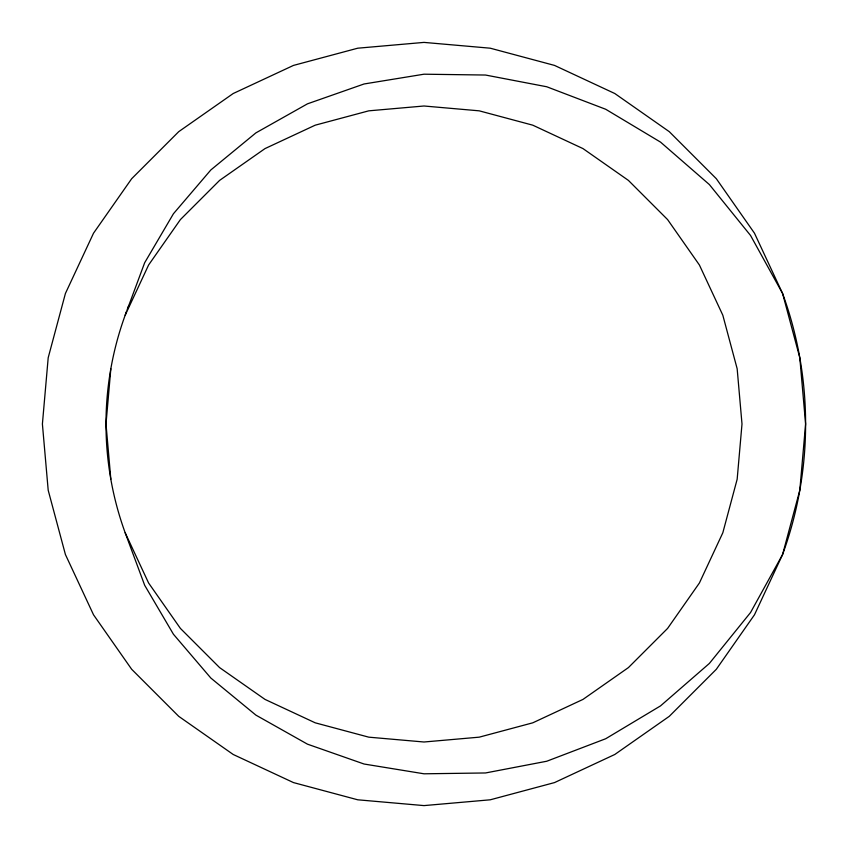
<?xml version="1.0" encoding="UTF-8"?>
<svg xmlns="http://www.w3.org/2000/svg" width="848" height="848" viewBox="0 0 848 848"><rect width="100%" height="100%" fill="white"/><g stroke="black" fill="none" stroke-linecap="round" stroke-linejoin="round"><path stroke-width="1.27" d="M110.834 368.785L106 424L110.834 479.215M126.543 311.576L125.175 315.233A318 318 0 0 0 125.175 532.767L144.669 585.268L173.437 634.251L210.834 678.04L255.916 715.129L307.464 744.162L364.046 764.016L424 773.8L485.533 772.963L546.748 761.239L605.716 738.735L660.528 705.886L709.363 663.443L750.544 612.532L782.587 554.518L799.802 490.261L805.6 424L799.802 357.739L782.587 293.482L754.476 233.2L716.327 178.716L669.284 131.673L614.8 93.524L554.518 65.413L490.261 48.198L424 42.4L357.739 48.198L293.482 65.413L233.2 93.524L178.716 131.673L131.673 178.716L93.524 233.2L65.413 293.482L48.198 357.739L42.4 424L48.198 490.261L65.413 554.518L93.524 614.8L131.673 669.284L178.716 716.327L233.2 754.476L293.482 782.587L357.739 799.802L424 805.6L490.261 799.802L554.518 782.587L614.8 754.476L669.284 716.327L716.327 669.284L754.476 614.8L782.587 554.518A381.6 381.6 0 0 0 782.587 293.482L750.544 235.468L709.363 184.557L660.528 142.114L605.716 109.265L546.748 86.761L485.533 75.037L424 74.2L364.046 83.984L307.464 103.838L255.916 132.871L210.834 169.96L173.437 213.749L144.669 262.732L125.175 315.233L148.601 265L180.401 219.59L219.59 180.401L265 148.601L315.233 125.175L368.785 110.834L424 106L479.215 110.834L532.767 125.175L583 148.601L628.41 180.401L667.599 219.59L699.399 265L722.825 315.233L737.166 368.785L742 424L737.166 479.215L722.825 532.767L699.399 583L667.599 628.41L628.41 667.599L583 699.399L532.767 722.825L479.215 737.166L424 742L368.785 737.166L315.233 722.825L265 699.399L219.59 667.599L180.401 628.41L148.601 583L125.175 532.767M127.444 309.128L128.801 305.471"/></g></svg>
